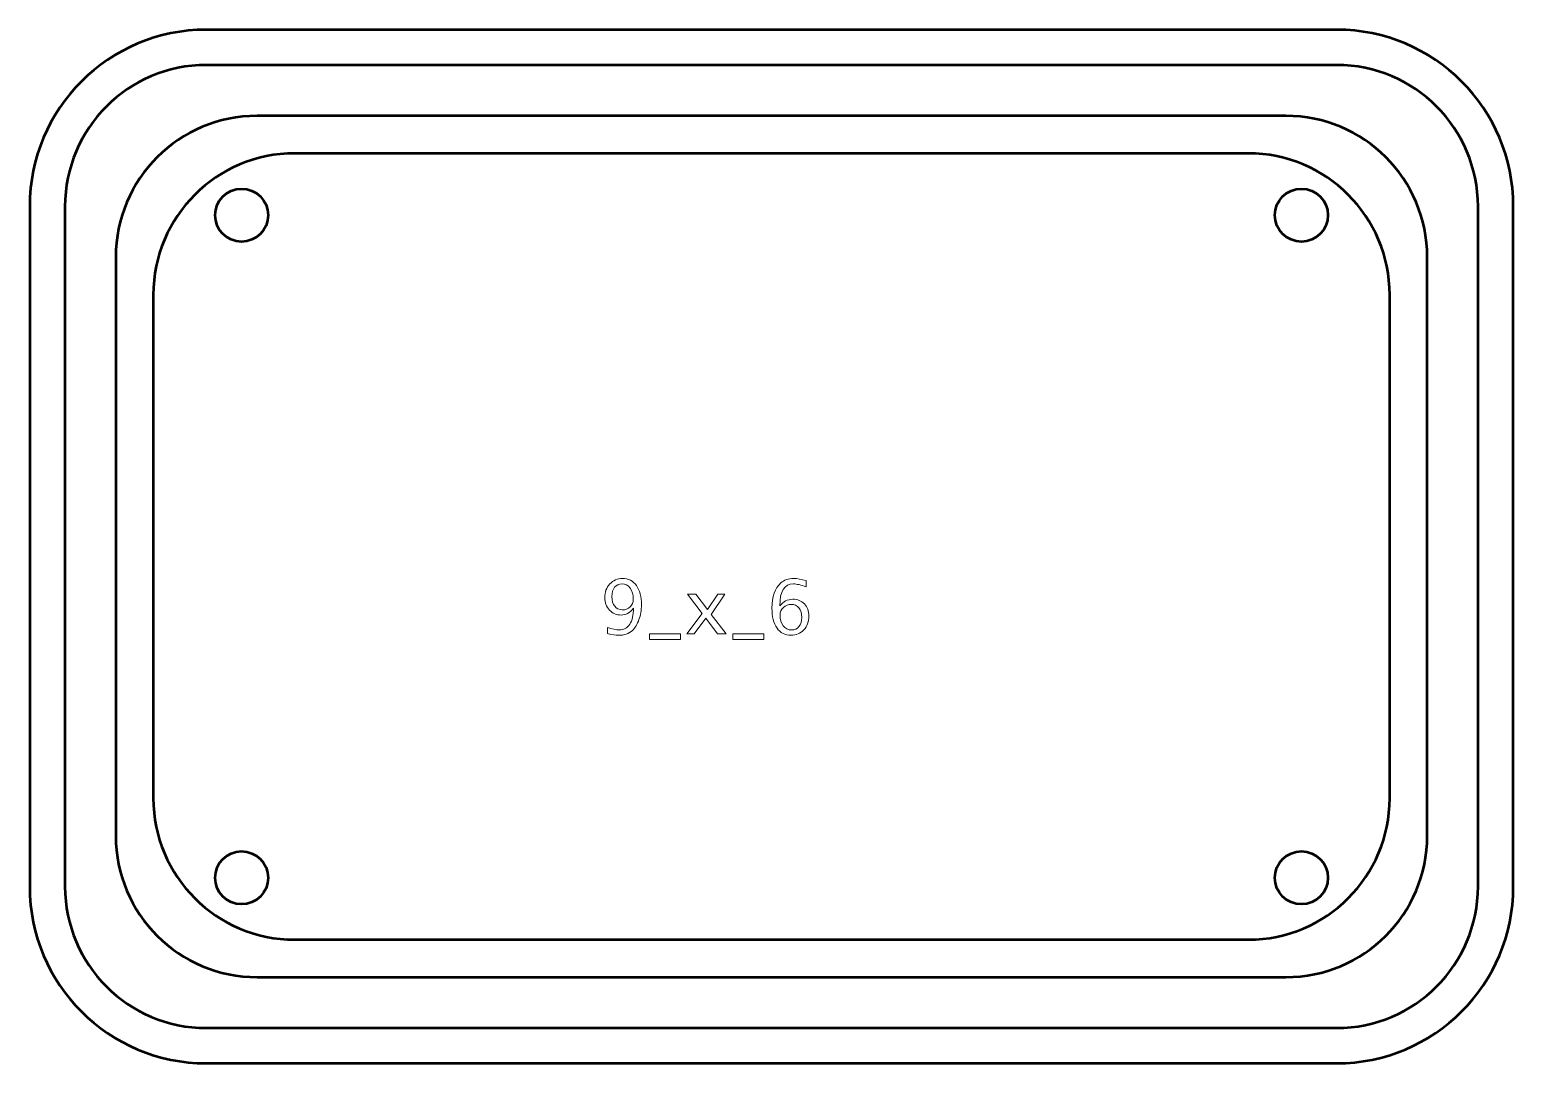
# Model space of a CAD drawing. Header units: centimetres. Extents: x -8.4 to 8.4, y -5.8 to 5.8.
import ezdxf

# ---------------------------------------------------------------- set-up
doc = ezdxf.new("R2010")
doc.units = ezdxf.units.CM
doc.header["$MEASUREMENT"] = 0
doc.layers.add('Layer 1', color=7, linetype='Continuous')

msp = doc.modelspace()

# ---------------------------------------------------------------- linework, layer by layer
at = {"layer": 'Layer 1', "lineweight": 53}
for centre in [(-5.99999, 3.74999), (6.00001, 3.74999), (-5.99999, -3.75001), (6.00001, -3.75001)]:
    msp.add_ellipse(centre, major_axis=(0, 0.30001), ratio=1, dxfattribs=at)
at = {"layer": 'Layer 1', "color": 4, "lineweight": 53}
for points in [[(-8.4, -3.85), (-8.4, -3.85), (-8.4, 3.85), (-8.4, 3.85), (-8.4, 3.85), (-8.4, 4.95456), (-7.50457, 5.85), (-6.4, 5.85), (-6.4, 5.85), (-6.4, 5.85), (6.4, 5.85), (6.4, 5.85), (6.4, 5.85), (7.50457, 5.85), (8.4, 4.95456), (8.4, 3.85), (8.4, 3.85), (8.4, 3.85), (8.4, -3.85), (8.4, -3.85), (8.4, -3.85), (8.4, -4.95456), (7.50457, -5.85), (6.4, -5.85), (6.4, -5.85), (6.4, -5.85), (-6.4, -5.85), (-6.4, -5.85), (-6.4, -5.85), (-7.50457, -5.85), (-8.4, -4.95456), (-8.4, -3.85)], [(-8.4, -3.85), (-8.4, -3.85), (-8.4, 3.85), (-8.4, 3.85), (-8.4, 3.85), (-8.4, 4.95456), (-7.50457, 5.85), (-6.4, 5.85), (-6.4, 5.85), (-6.4, 5.85), (6.4, 5.85), (6.4, 5.85), (6.4, 5.85), (7.50457, 5.85), (8.4, 4.95456), (8.4, 3.85), (8.4, 3.85), (8.4, 3.85), (8.4, -3.85), (8.4, -3.85), (8.4, -3.85), (8.4, -4.95456), (7.50457, -5.85), (6.4, -5.85), (6.4, -5.85), (6.4, -5.85), (-6.4, -5.85), (-6.4, -5.85), (-6.4, -5.85), (-7.50457, -5.85), (-8.4, -4.95456), (-8.4, -3.85)], [(-8, -3.85), (-8, -3.85), (-8, 3.85), (-8, 3.85), (-8, 3.85), (-8, 4.73365), (-7.28365, 5.45), (-6.4, 5.45), (-6.4, 5.45), (-6.4, 5.45), (6.4, 5.45), (6.4, 5.45), (6.4, 5.45), (7.28365, 5.45), (8, 4.73365), (8, 3.85), (8, 3.85), (8, 3.85), (8, -3.85), (8, -3.85), (8, -3.85), (8, -4.73365), (7.28365, -5.45), (6.4, -5.45), (6.4, -5.45), (6.4, -5.45), (-6.4, -5.45), (-6.4, -5.45), (-6.4, -5.45), (-7.28365, -5.45), (-8, -4.73365), (-8, -3.85)], [(-8, -3.85), (-8, -3.85), (-8, 3.85), (-8, 3.85), (-8, 3.85), (-8, 4.73365), (-7.28365, 5.45), (-6.4, 5.45), (-6.4, 5.45), (-6.4, 5.45), (6.4, 5.45), (6.4, 5.45), (6.4, 5.45), (7.28365, 5.45), (8, 4.73365), (8, 3.85), (8, 3.85), (8, 3.85), (8, -3.85), (8, -3.85), (8, -3.85), (8, -4.73365), (7.28365, -5.45), (6.4, -5.45), (6.4, -5.45), (6.4, -5.45), (-6.4, -5.45), (-6.4, -5.45), (-6.4, -5.45), (-7.28365, -5.45), (-8, -4.73365), (-8, -3.85)], [(-7.425, -3.275), (-7.425, -3.275), (-7.425, 3.275), (-7.425, 3.275), (-7.425, 3.275), (-7.425, 4.15865), (-6.70865, 4.875), (-5.825, 4.875), (-5.825, 4.875), (-5.825, 4.875), (5.825, 4.875), (5.825, 4.875), (5.825, 4.875), (6.70865, 4.875), (7.425, 4.15865), (7.425, 3.275), (7.425, 3.275), (7.425, 3.275), (7.425, -3.275), (7.425, -3.275), (7.425, -3.275), (7.425, -4.15865), (6.70865, -4.875), (5.825, -4.875), (5.825, -4.875), (5.825, -4.875), (-5.825, -4.875), (-5.825, -4.875), (-5.825, -4.875), (-6.70865, -4.875), (-7.425, -4.15865), (-7.425, -3.275)], [(-7, -2.85), (-7, -2.85), (-7, 2.85), (-7, 2.85), (-7, 2.85), (-7, 3.73365), (-6.28365, 4.45), (-5.4, 4.45), (-5.4, 4.45), (-5.4, 4.45), (5.4, 4.45), (5.4, 4.45), (5.4, 4.45), (6.28365, 4.45), (7, 3.73365), (7, 2.85), (7, 2.85), (7, 2.85), (7, -2.85), (7, -2.85), (7, -2.85), (7, -3.73365), (6.28365, -4.45), (5.4, -4.45), (5.4, -4.45), (5.4, -4.45), (-5.4, -4.45), (-5.4, -4.45), (-5.4, -4.45), (-6.28365, -4.45), (-7, -3.73365), (-7, -2.85)]]:
    msp.add_open_spline(points, degree=3, knots=[0, 0, 0, 0, 0.11111111, 0.11111111, 0.11111111, 0.11111111, 0.22222222, 0.22222222, 0.22222222, 0.22222222, 0.33333333, 0.33333333, 0.33333333, 0.33333333, 0.44444444, 0.44444444, 0.44444444, 0.44444444, 0.55555556, 0.55555556, 0.55555556, 0.55555556, 0.66666667, 0.66666667, 0.66666667, 0.66666667, 0.77777778, 0.77777778, 0.77777778, 0.77777778, 1, 1, 1, 1], dxfattribs=at)
at = {"layer": 'Layer 1', "color": 5, "lineweight": 53}
msp.add_open_spline([(-8.4, -3.85), (-8.4, -3.85), (-8.4, 3.85), (-8.4, 3.85), (-8.4, 3.85), (-8.4, 4.95456), (-7.50457, 5.85), (-6.4, 5.85), (-6.4, 5.85), (-6.4, 5.85), (6.4, 5.85), (6.4, 5.85), (6.4, 5.85), (7.50457, 5.85), (8.4, 4.95456), (8.4, 3.85), (8.4, 3.85), (8.4, 3.85), (8.4, -3.85), (8.4, -3.85), (8.4, -3.85), (8.4, -4.95456), (7.50457, -5.85), (6.4, -5.85), (6.4, -5.85), (6.4, -5.85), (-6.4, -5.85), (-6.4, -5.85), (-6.4, -5.85), (-7.50457, -5.85), (-8.4, -4.95456), (-8.4, -3.85)], degree=3, knots=[0, 0, 0, 0, 0.11111111, 0.11111111, 0.11111111, 0.11111111, 0.22222222, 0.22222222, 0.22222222, 0.22222222, 0.33333333, 0.33333333, 0.33333333, 0.33333333, 0.44444444, 0.44444444, 0.44444444, 0.44444444, 0.55555556, 0.55555556, 0.55555556, 0.55555556, 0.66666667, 0.66666667, 0.66666667, 0.66666667, 0.77777778, 0.77777778, 0.77777778, 0.77777778, 1, 1, 1, 1], dxfattribs=at)
at = {"layer": 'Layer 1', "color": 4, "lineweight": 9}
for points, knots in [([(-1.85639, -0.98664), (-1.85639, -0.98664), (-1.85639, -0.91722), (-1.85639, -0.91722), (-1.85639, -0.91722), (-1.8046, -0.93528), (-1.76057, -0.94431), (-1.72417, -0.94431), (-1.72417, -0.94431), (-1.67351, -0.94431), (-1.63386, -0.92272), (-1.60535, -0.87954), (-1.60535, -0.87954), (-1.57685, -0.83636), (-1.5626, -0.77625), (-1.5626, -0.69934), (-1.5626, -0.69934), (-1.60394, -0.75028), (-1.65093, -0.77582), (-1.70371, -0.77582), (-1.70371, -0.77582), (-1.75521, -0.77582), (-1.79896, -0.75691), (-1.8348, -0.71895), (-1.8348, -0.71895), (-1.87064, -0.681), (-1.88856, -0.63485), (-1.88856, -0.58024), (-1.88856, -0.58024), (-1.88856, -0.51759), (-1.86951, -0.46566), (-1.83127, -0.42445), (-1.83127, -0.42445), (-1.79317, -0.38325), (-1.74519, -0.36265), (-1.68734, -0.36265), (-1.68734, -0.36265), (-1.62087, -0.36265), (-1.56852, -0.38932), (-1.53028, -0.44266), (-1.53028, -0.44266), (-1.49204, -0.496), (-1.47285, -0.56895), (-1.47285, -0.66166), (-1.47285, -0.66166), (-1.47285, -0.72065), (-1.48202, -0.7761), (-1.50051, -0.82803), (-1.50051, -0.82803), (-1.51899, -0.8801), (-1.54369, -0.92046), (-1.57487, -0.94939), (-1.57487, -0.94939), (-1.61467, -0.98664), (-1.66716, -1.00527), (-1.73207, -1.00527), (-1.73207, -1.00527), (-1.7641, -1.00527), (-1.80545, -0.99906), (-1.85639, -0.98664)], [0, 0, 0, 0, 0.0625, 0.0625, 0.0625, 0.0625, 0.125, 0.125, 0.125, 0.125, 0.1875, 0.1875, 0.1875, 0.1875, 0.25, 0.25, 0.25, 0.25, 0.3125, 0.3125, 0.3125, 0.3125, 0.375, 0.375, 0.375, 0.375, 0.4375, 0.4375, 0.4375, 0.4375, 0.5, 0.5, 0.5, 0.5, 0.5625, 0.5625, 0.5625, 0.5625, 0.625, 0.625, 0.625, 0.625, 0.6875, 0.6875, 0.6875, 0.6875, 0.75, 0.75, 0.75, 0.75, 0.8125, 0.8125, 0.8125, 0.8125, 0.875, 0.875, 0.875, 0.875, 1, 1, 1, 1]), ([(-1.80728, -0.56641), (-1.80728, -0.61298), (-1.7967, -0.64981), (-1.77553, -0.6769), (-1.77553, -0.6769), (-1.75437, -0.70386), (-1.72586, -0.7174), (-1.68988, -0.7174), (-1.68988, -0.7174), (-1.65531, -0.7174), (-1.62581, -0.70569), (-1.60154, -0.68227), (-1.60154, -0.68227), (-1.57727, -0.65884), (-1.56514, -0.63048), (-1.56514, -0.59746), (-1.56514, -0.59746), (-1.56514, -0.54525), (-1.57685, -0.50319), (-1.60041, -0.47144), (-1.60041, -0.47144), (-1.62384, -0.43955), (-1.6546, -0.42361), (-1.69284, -0.42361), (-1.69284, -0.42361), (-1.72854, -0.42361), (-1.75648, -0.43631), (-1.7768, -0.46171), (-1.7768, -0.46171), (-1.79712, -0.48711), (-1.80728, -0.52196), (-1.80728, -0.56641)], [0, 0, 0, 0, 0.11111111, 0.11111111, 0.11111111, 0.11111111, 0.22222222, 0.22222222, 0.22222222, 0.22222222, 0.33333333, 0.33333333, 0.33333333, 0.33333333, 0.44444444, 0.44444444, 0.44444444, 0.44444444, 0.55555556, 0.55555556, 0.55555556, 0.55555556, 0.66666667, 0.66666667, 0.66666667, 0.66666667, 0.77777778, 0.77777778, 0.77777778, 0.77777778, 1, 1, 1, 1]), ([(0.09406, -0.67281), (0.133, -0.62243), (0.18197, -0.59718), (0.24095, -0.59718), (0.24095, -0.59718), (0.29444, -0.59718), (0.33818, -0.61481), (0.37233, -0.65023), (0.37233, -0.65023), (0.40634, -0.68565), (0.42341, -0.73109), (0.42341, -0.78655), (0.42341, -0.78655), (0.42341, -0.85019), (0.40436, -0.90254), (0.36612, -0.9436), (0.36612, -0.9436), (0.32788, -0.98467), (0.27934, -1.00527), (0.22021, -1.00527), (0.22021, -1.00527), (0.15304, -1.00527), (0.10027, -0.97804), (0.06231, -0.92371), (0.06231, -0.92371), (0.02421, -0.86924), (0.00516, -0.79388), (0.00516, -0.69779), (0.00516, -0.69779), (0.00516, -0.56825), (0.03846, -0.47328), (0.10492, -0.4126), (0.10492, -0.4126), (0.14105, -0.3793), (0.191, -0.36265), (0.25464, -0.36265), (0.25464, -0.36265), (0.29161, -0.36265), (0.33747, -0.37027), (0.39209, -0.38551), (0.39209, -0.38551), (0.39209, -0.38551), (0.39209, -0.45663), (0.39209, -0.45663), (0.39209, -0.45663), (0.33437, -0.43461), (0.28696, -0.42361), (0.2497, -0.42361), (0.2497, -0.42361), (0.14599, -0.42361), (0.09406, -0.50672), (0.09406, -0.67281)], [0, 0, 0, 0, 0.07142857, 0.07142857, 0.07142857, 0.07142857, 0.14285714, 0.14285714, 0.14285714, 0.14285714, 0.21428571, 0.21428571, 0.21428571, 0.21428571, 0.28571429, 0.28571429, 0.28571429, 0.28571429, 0.35714286, 0.35714286, 0.35714286, 0.35714286, 0.42857143, 0.42857143, 0.42857143, 0.42857143, 0.5, 0.5, 0.5, 0.5, 0.57142857, 0.57142857, 0.57142857, 0.57142857, 0.64285714, 0.64285714, 0.64285714, 0.64285714, 0.71428571, 0.71428571, 0.71428571, 0.71428571, 0.78571429, 0.78571429, 0.78571429, 0.78571429, 0.85714286, 0.85714286, 0.85714286, 0.85714286, 1, 1, 1, 1]), ([(-0.95779, -0.99003), (-0.95779, -0.99003), (-0.78691, -0.75847), (-0.78691, -0.75847), (-0.78691, -0.75847), (-0.78691, -0.75847), (-0.95271, -0.54129), (-0.95271, -0.54129), (-0.95271, -0.54129), (-0.95271, -0.54129), (-0.85577, -0.54129), (-0.85577, -0.54129), (-0.85577, -0.54129), (-0.85577, -0.54129), (-0.72482, -0.71416), (-0.72482, -0.71416), (-0.72482, -0.71416), (-0.72482, -0.71416), (-0.60628, -0.54129), (-0.60628, -0.54129), (-0.60628, -0.54129), (-0.60628, -0.54129), (-0.52684, -0.54129), (-0.52684, -0.54129), (-0.52684, -0.54129), (-0.52684, -0.54129), (-0.68206, -0.76891), (-0.68206, -0.76891), (-0.68206, -0.76891), (-0.68206, -0.76891), (-0.51329, -0.99003), (-0.51329, -0.99003), (-0.51329, -0.99003), (-0.51329, -0.99003), (-0.61024, -0.99003), (-0.61024, -0.99003), (-0.61024, -0.99003), (-0.61024, -0.99003), (-0.74542, -0.81223), (-0.74542, -0.81223), (-0.74542, -0.81223), (-0.74542, -0.81223), (-0.87623, -0.99003), (-0.87623, -0.99003), (-0.87623, -0.99003), (-0.87623, -0.99003), (-0.95779, -0.99003), (-0.95779, -0.99003)], [0, 0, 0, 0, 0.07692308, 0.07692308, 0.07692308, 0.07692308, 0.15384615, 0.15384615, 0.15384615, 0.15384615, 0.23076923, 0.23076923, 0.23076923, 0.23076923, 0.30769231, 0.30769231, 0.30769231, 0.30769231, 0.38461538, 0.38461538, 0.38461538, 0.38461538, 0.46153846, 0.46153846, 0.46153846, 0.46153846, 0.53846154, 0.53846154, 0.53846154, 0.53846154, 0.61538462, 0.61538462, 0.61538462, 0.61538462, 0.69230769, 0.69230769, 0.69230769, 0.69230769, 0.76923077, 0.76923077, 0.76923077, 0.76923077, 0.84615385, 0.84615385, 0.84615385, 0.84615385, 1, 1, 1, 1]), ([(0.34213, -0.80263), (0.34213, -0.75734), (0.33169, -0.72149), (0.31066, -0.69511), (0.31066, -0.69511), (0.28964, -0.66872), (0.26085, -0.6556), (0.2243, -0.6556), (0.2243, -0.6556), (0.18945, -0.6556), (0.15967, -0.66717), (0.13484, -0.69045), (0.13484, -0.69045), (0.10986, -0.71359), (0.09744, -0.74153), (0.09744, -0.77413), (0.09744, -0.77413), (0.09744, -0.82549), (0.1093, -0.8667), (0.13286, -0.89774), (0.13286, -0.89774), (0.15657, -0.92879), (0.1879, -0.94431), (0.22684, -0.94431), (0.22684, -0.94431), (0.26226, -0.94431), (0.29034, -0.93161), (0.31109, -0.90621), (0.31109, -0.90621), (0.33183, -0.88081), (0.34213, -0.84624), (0.34213, -0.80263)], [0, 0, 0, 0, 0.11111111, 0.11111111, 0.11111111, 0.11111111, 0.22222222, 0.22222222, 0.22222222, 0.22222222, 0.33333333, 0.33333333, 0.33333333, 0.33333333, 0.44444444, 0.44444444, 0.44444444, 0.44444444, 0.55555556, 0.55555556, 0.55555556, 0.55555556, 0.66666667, 0.66666667, 0.66666667, 0.66666667, 0.77777778, 0.77777778, 0.77777778, 0.77777778, 1, 1, 1, 1]), ([(-1.38198, -1.05099), (-1.38198, -1.05099), (-1.38198, -0.99003), (-1.38198, -0.99003), (-1.38198, -0.99003), (-1.38198, -0.99003), (-1.02977, -0.99003), (-1.02977, -0.99003), (-1.02977, -0.99003), (-1.02977, -0.99003), (-1.02977, -1.05099), (-1.02977, -1.05099), (-1.02977, -1.05099), (-1.02977, -1.05099), (-1.38198, -1.05099), (-1.38198, -1.05099)], [0, 0, 0, 0, 0.2, 0.2, 0.2, 0.2, 0.4, 0.4, 0.4, 0.4, 0.6, 0.6, 0.6, 0.6, 1, 1, 1, 1]), ([(-0.43935, -1.05099), (-0.43935, -1.05099), (-0.43935, -0.99003), (-0.43935, -0.99003), (-0.43935, -0.99003), (-0.43935, -0.99003), (-0.08714, -0.99003), (-0.08714, -0.99003), (-0.08714, -0.99003), (-0.08714, -0.99003), (-0.08714, -1.05099), (-0.08714, -1.05099), (-0.08714, -1.05099), (-0.08714, -1.05099), (-0.43935, -1.05099), (-0.43935, -1.05099)], [0, 0, 0, 0, 0.2, 0.2, 0.2, 0.2, 0.4, 0.4, 0.4, 0.4, 0.6, 0.6, 0.6, 0.6, 1, 1, 1, 1])]:
    msp.add_open_spline(points, degree=3, knots=knots, dxfattribs=at)

doc.saveas('drawing.dxf')
